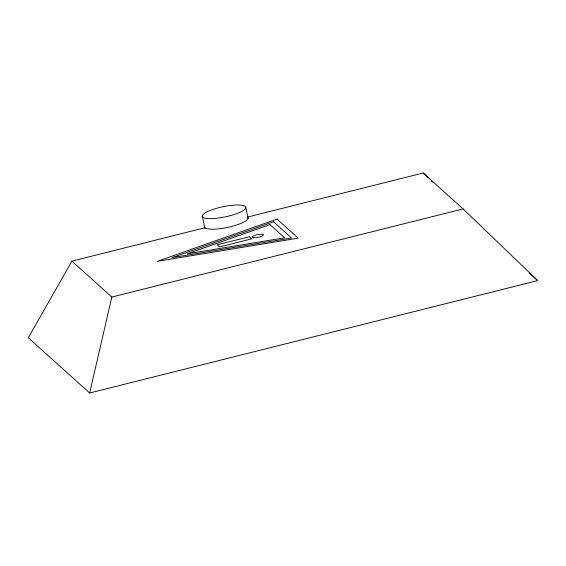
<?xml version="1.0" encoding="UTF-8"?>
<svg xmlns="http://www.w3.org/2000/svg" width="566" height="566" viewBox="0 0 566 566"><rect width="100%" height="100%" fill="white"/><g stroke="black" fill="none" stroke-linecap="round" stroke-linejoin="round"><path stroke-width="0.85" d="M89.647 393.002L111.827 297.051L71.917 261.131L28.3 337.789L89.647 393.002L537.7 280.587L463.101 208.918L423.191 172.998L247.554 217.068A22.265 5.2 -11.8 0 1 230.97 226.655A22.265 5.2 -11.8 0 1 204.949 227.751L71.917 261.131M111.827 297.051L463.101 208.918M529.217 272.946L537.7 280.587M423.191 172.998L428.193 177.929M431.32 181.007L432.573 182.238M245.835 207.75A22.265 5.2 -11.8 0 1 212.314 218.596A22.265 5.2 -11.8 0 1 213.969 209.095A22.265 5.2 -11.8 0 1 245.835 207.75L248.05 218.349M202.239 215.879L204.92 228.692M277.029 219.084L157.412 261.294L298.232 238.166L277.029 219.084M273.569 221.794L172.078 257.615L291.561 237.989L273.569 221.794M269.982 224.617L187.332 253.787L284.634 237.805L269.982 224.617M249.224 236.758L217.273 244.774L219.636 246.896L251.587 238.88L249.224 236.758M253.625 237.741A5.78 1.351 -11.8 0 0 263.211 235.343A5.78 1.351 -11.8 0 0 256.582 234.89A5.78 1.351 -11.8 0 0 253.625 237.741"/></g></svg>
